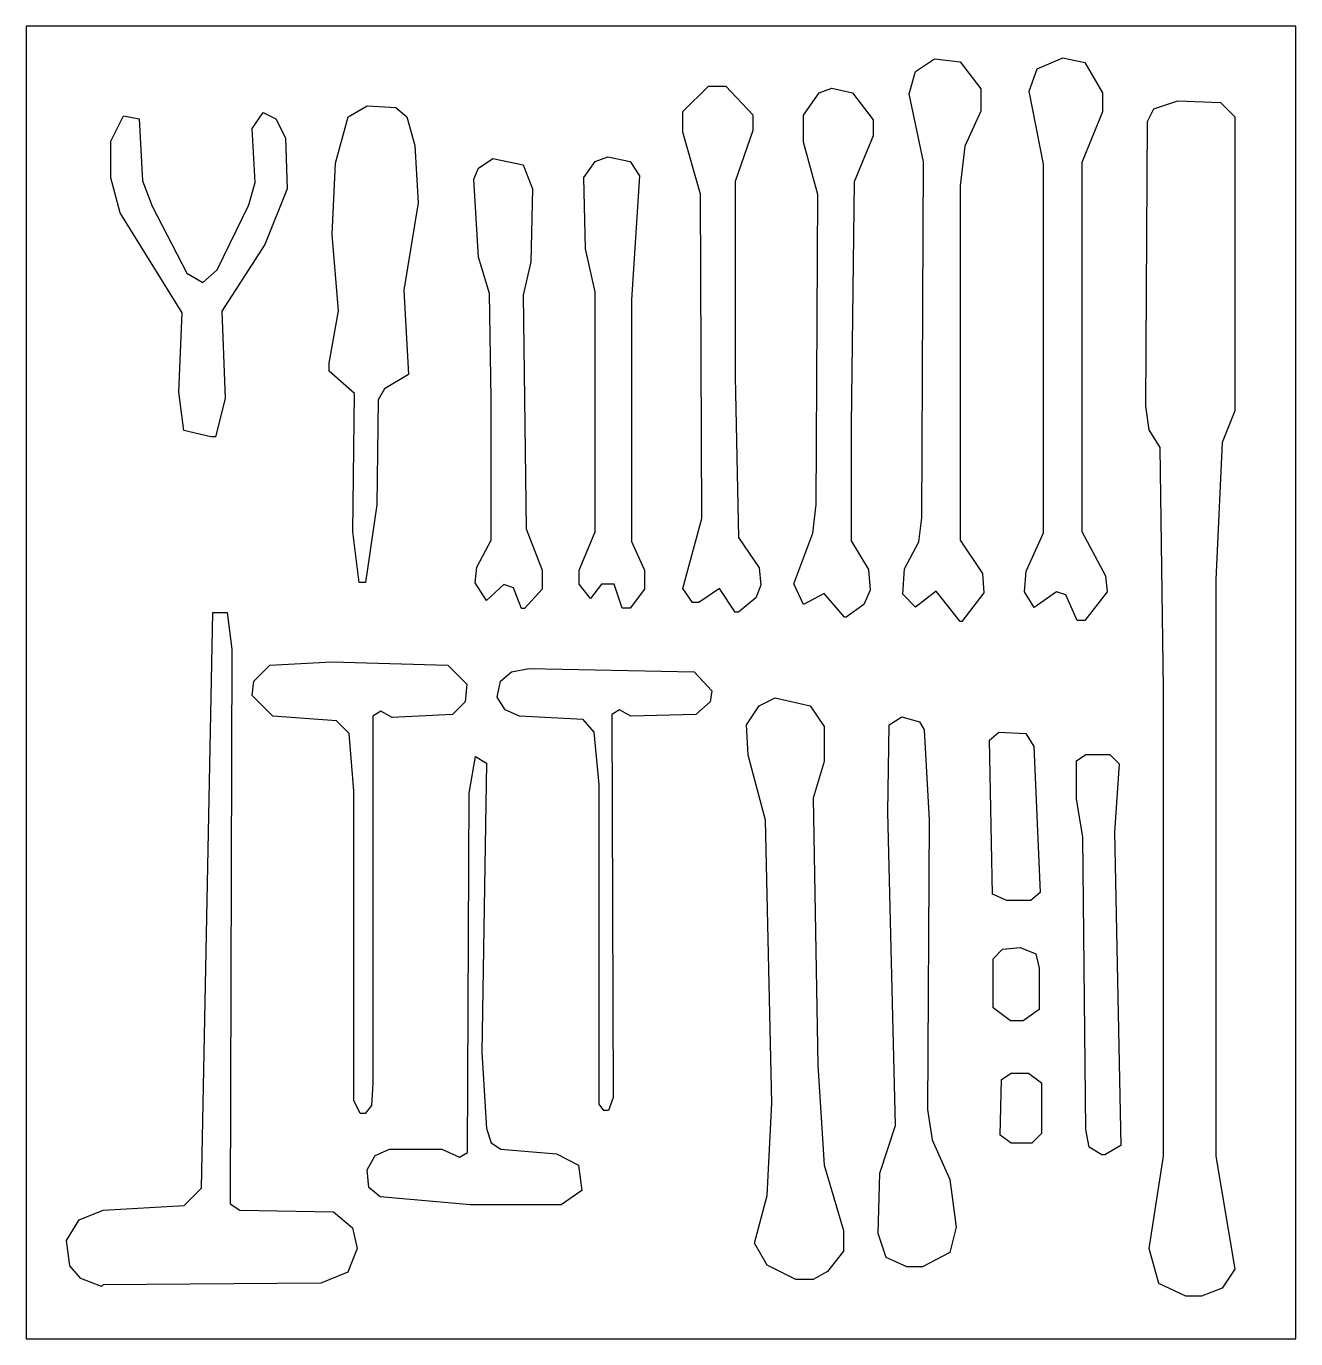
# Model space of a CAD drawing. Header units: inches. Extents: x 0 to 18.6, y 0 to 19.2.
import ezdxf

# ---------------------------------------------------------------- set-up
doc = ezdxf.new("R2010")
doc.units = ezdxf.units.IN

msp = doc.modelspace()

# ---------------------------------------------------------------- linework, layer by layer
for points in [[(0, 0), (18.625, 0), (18.625, 19.25), (0, 19.25), (0, 0)], [(13.7, 10.522), (13.351, 10.965), (13.048, 10.732), (12.861, 10.919), (12.884, 11.292), (13.094, 11.688), (13.141, 12.038), (13.164, 17.259), (12.954, 18.261), (13.048, 18.588), (13.327, 18.774), (13.7, 18.728), (14.003, 18.331), (14.003, 18.005), (13.77, 17.492), (13.7, 16.909), (13.7, 11.711), (14.027, 11.222), (14.05, 10.942), (13.724, 10.522), (13.7, 10.522)], [(15.416, 10.536), (15.252, 10.909), (15.113, 10.956), (14.786, 10.723), (14.646, 10.956), (14.67, 11.259), (14.926, 11.818), (14.926, 17.226), (14.716, 18.299), (14.833, 18.625), (15.206, 18.788), (15.532, 18.718), (15.789, 18.275), (15.789, 17.995), (15.486, 17.25), (15.486, 11.842), (15.835, 11.189), (15.859, 10.956), (15.532, 10.536), (15.416, 10.536)], [(10.403, 10.656), (10.17, 11.006), (9.867, 10.796), (9.774, 10.796), (9.634, 11.006), (9.914, 12.031), (9.89, 16.787), (9.634, 17.696), (9.634, 17.999), (10.007, 18.372), (10.263, 18.372), (10.66, 17.952), (10.66, 17.719), (10.403, 16.973), (10.403, 14.106), (10.45, 11.752), (10.753, 11.309), (10.776, 11.052), (10.706, 10.866), (10.45, 10.656), (10.403, 10.656)], [(12.007, 10.582), (11.704, 10.931), (11.401, 10.768), (11.261, 11.071), (11.541, 11.817), (11.587, 12.237), (11.611, 16.782), (11.401, 17.552), (11.401, 17.948), (11.634, 18.274), (11.82, 18.344), (12.123, 18.274), (12.426, 17.878), (12.426, 17.645), (12.147, 16.969), (12.1, 13.402), (12.1, 11.701), (12.356, 11.281), (12.38, 10.978), (12.287, 10.768), (12.03, 10.582), (12.007, 10.582)], [(17.01, 0.625), (16.614, 0.812), (16.474, 1.324), (16.684, 2.676), (16.684, 9.53), (16.637, 13.073), (16.474, 13.329), (16.427, 13.679), (16.45, 17.852), (16.544, 18.038), (16.893, 18.155), (17.523, 18.131), (17.732, 17.921), (17.732, 13.609), (17.546, 13.143), (17.453, 11.138), (17.453, 2.676), (17.732, 1.021), (17.546, 0.742), (17.243, 0.625), (17.01, 0.625)], [(2.707, 13.228), (2.311, 13.322), (2.241, 13.881), (2.288, 15.047), (1.379, 16.515), (1.239, 17.028), (1.239, 17.564), (1.425, 17.937), (1.658, 17.891), (1.705, 16.981), (1.845, 16.609), (2.358, 15.629), (2.591, 15.49), (2.801, 15.676), (3.267, 16.632), (3.36, 16.958), (3.314, 17.751), (3.477, 17.984), (3.663, 17.891), (3.803, 17.611), (3.826, 16.865), (3.5, 16.049), (2.871, 15.07), (2.917, 13.788), (2.777, 13.228), (2.707, 13.228)], [(4.885, 11.09), (4.792, 11.836), (4.815, 13.864), (4.442, 14.19), (4.442, 14.307), (4.582, 15.076), (4.489, 16.195), (4.535, 17.244), (4.722, 17.92), (5.002, 18.083), (5.421, 18.06), (5.584, 17.92), (5.701, 17.501), (5.748, 16.661), (5.538, 15.379), (5.608, 14.144), (5.258, 13.934), (5.165, 13.771), (5.142, 12.232), (4.978, 11.09), (4.885, 11.09)], [(8.742, 10.715), (8.625, 11.065), (8.439, 11.065), (8.276, 10.855), (8.112, 11.065), (8.112, 11.274), (8.346, 11.834), (8.346, 15.354), (8.206, 15.983), (8.182, 17.032), (8.346, 17.265), (8.532, 17.335), (8.858, 17.265), (8.998, 17.055), (8.882, 15.237), (8.882, 11.694), (9.068, 11.274), (9.068, 10.995), (8.858, 10.715), (8.742, 10.715)], [(7.264, 10.712), (7.148, 11.015), (7.008, 11.062), (6.752, 10.829), (6.588, 11.085), (6.612, 11.318), (6.822, 11.715), (6.822, 13.789), (6.798, 15.328), (6.635, 15.864), (6.565, 17.006), (6.635, 17.169), (6.845, 17.309), (7.288, 17.216), (7.428, 16.866), (7.404, 15.794), (7.288, 15.304), (7.334, 11.878), (7.568, 11.272), (7.568, 10.992), (7.311, 10.712), (7.264, 10.712)], [(1.104, 0.766), (0.801, 0.883), (0.638, 1.069), (0.591, 1.442), (0.778, 1.745), (1.127, 1.885), (2.316, 1.955), (2.573, 2.211), (2.736, 10.65), (2.946, 10.65), (3.016, 10.113), (2.992, 1.978), (3.132, 1.885), (4.507, 1.862), (4.787, 1.629), (4.857, 1.325), (4.717, 0.976), (4.321, 0.813), (1.127, 0.789), (1.104, 0.766)], [(4.901, 3.306), (4.808, 3.492), (4.808, 8.038), (4.738, 8.877), (4.551, 9.063), (3.619, 9.133), (3.316, 9.436), (3.339, 9.646), (3.572, 9.879), (4.481, 9.926), (6.183, 9.879), (6.463, 9.6), (6.439, 9.343), (6.253, 9.157), (5.367, 9.11), (5.204, 9.203), (5.087, 9.133), (5.087, 3.749), (5.064, 3.422), (4.971, 3.306), (4.901, 3.306)], [(8.473, 3.35), (8.403, 3.443), (8.403, 8.128), (8.333, 8.898), (8.17, 9.084), (7.237, 9.131), (7.027, 9.224), (6.911, 9.41), (6.958, 9.643), (7.121, 9.783), (7.377, 9.83), (9.801, 9.783), (10.058, 9.504), (10.035, 9.34), (9.825, 9.154), (8.869, 9.131), (8.706, 9.224), (8.589, 9.154), (8.613, 3.536), (8.543, 3.35), (8.473, 3.35)], [(11.289, 0.867), (10.869, 1.077), (10.683, 1.403), (10.869, 2.103), (10.939, 3.455), (10.846, 7.604), (10.59, 8.56), (10.566, 9.003), (10.753, 9.282), (10.986, 9.399), (11.499, 9.282), (11.708, 8.979), (11.708, 8.467), (11.545, 7.93), (11.615, 4.014), (11.708, 2.546), (11.988, 1.59), (11.988, 1.287), (11.755, 0.984), (11.545, 0.867), (11.289, 0.867)], [(12.918, 1.054), (12.615, 1.194), (12.499, 1.544), (12.522, 2.43), (12.755, 3.129), (12.639, 7.721), (12.662, 9.003), (12.848, 9.12), (13.105, 9.05), (13.175, 8.933), (13.245, 7.605), (13.221, 3.362), (13.291, 2.919), (13.548, 2.336), (13.641, 1.637), (13.548, 1.264), (13.151, 1.054), (12.918, 1.054)], [(14.386, 6.427), (14.176, 6.52), (14.13, 8.781), (14.269, 8.898), (14.666, 8.875), (14.782, 8.688), (14.875, 6.544), (14.736, 6.427), (14.386, 6.427)], [(6.519, 1.964), (5.19, 2.081), (5.027, 2.22), (5.004, 2.477), (5.12, 2.687), (5.33, 2.78), (6.099, 2.78), (6.356, 2.663), (6.472, 2.733), (6.496, 8.001), (6.589, 8.538), (6.752, 8.444), (6.682, 4.202), (6.752, 3.083), (6.822, 2.873), (6.962, 2.78), (7.778, 2.71), (8.104, 2.547), (8.151, 2.174), (7.848, 1.964), (6.519, 1.964)], [(15.779, 2.696), (15.592, 2.812), (15.545, 3.069), (15.499, 7.358), (15.406, 7.917), (15.406, 8.477), (15.545, 8.57), (15.895, 8.57), (16.035, 8.43), (15.965, 7.428), (16.058, 2.836), (15.825, 2.696), (15.779, 2.696)], [(14.441, 4.665), (14.185, 4.852), (14.185, 5.574), (14.325, 5.714), (14.581, 5.737), (14.814, 5.644), (14.861, 5.434), (14.861, 4.828), (14.628, 4.665), (14.441, 4.665)], [(14.45, 2.869), (14.287, 2.986), (14.31, 3.802), (14.45, 3.895), (14.706, 3.895), (14.893, 3.755), (14.893, 3.009), (14.753, 2.869), (14.45, 2.869)]]:
    msp.add_lwpolyline(points)

doc.saveas('drawing.dxf')
